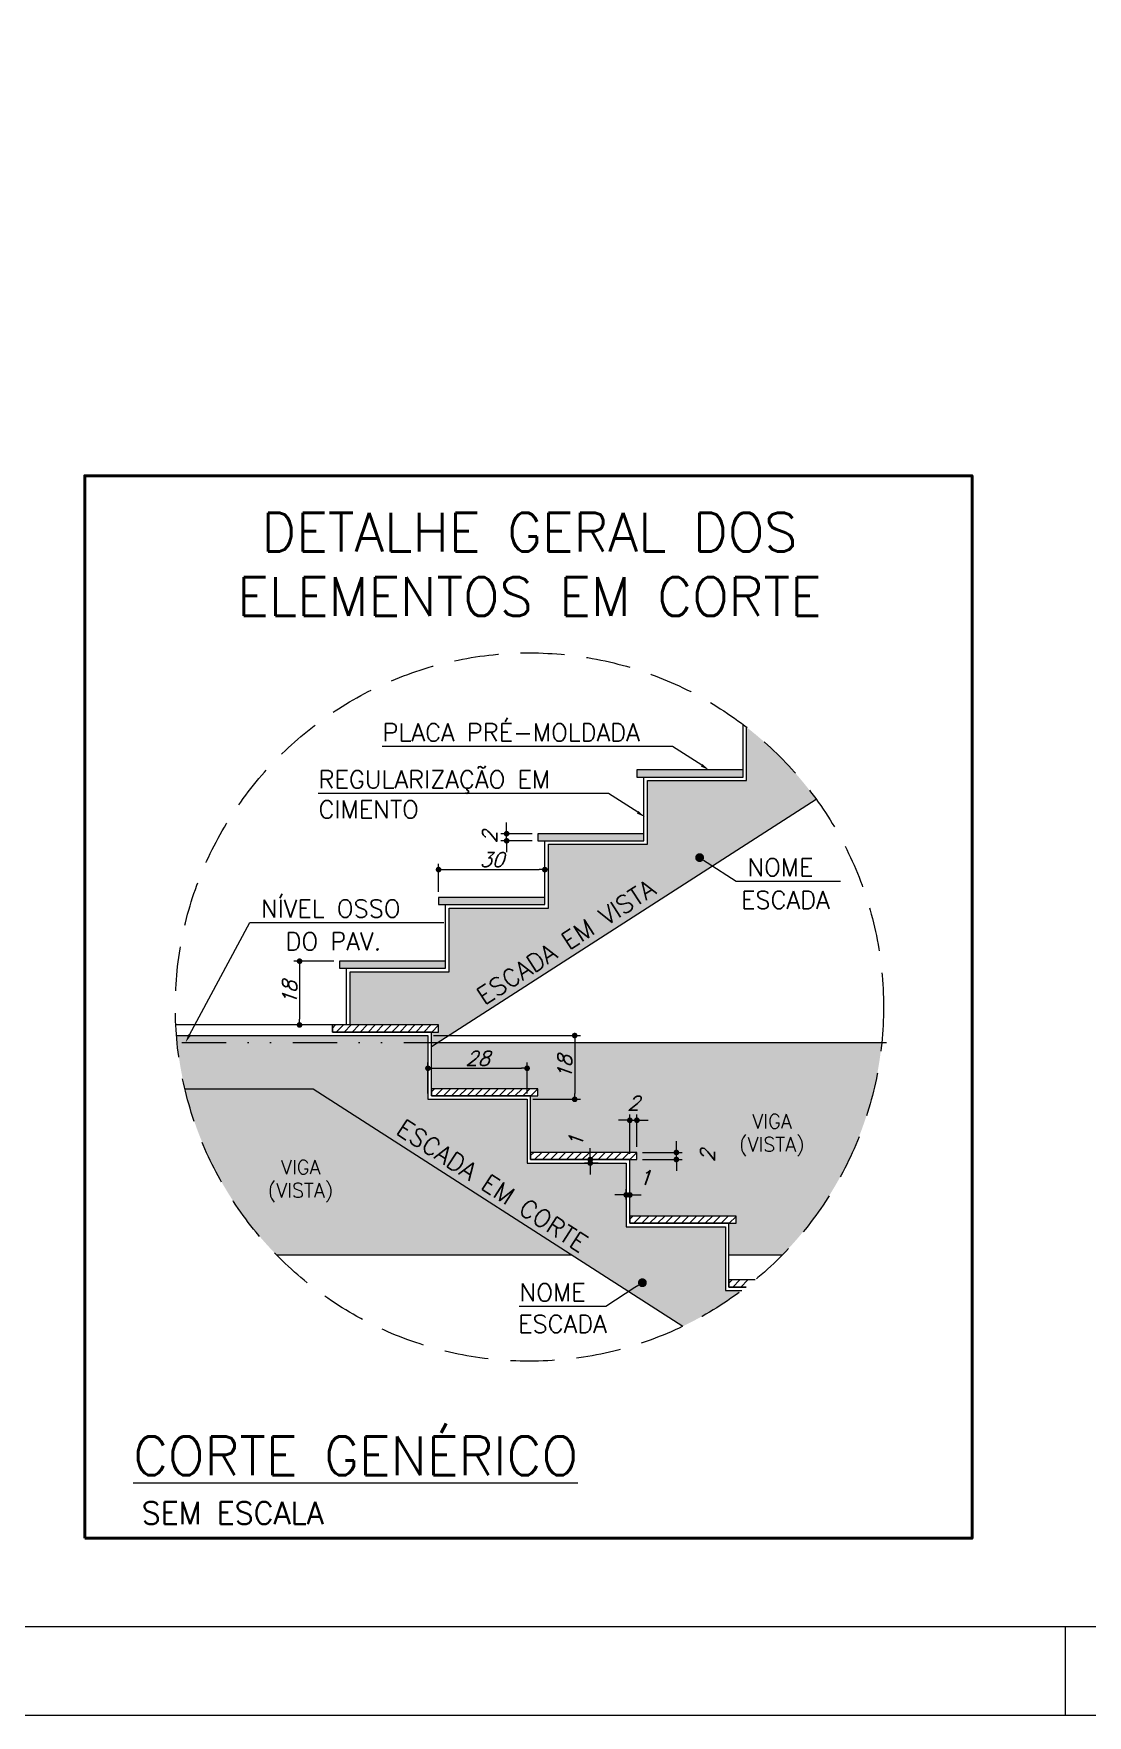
# Model space of a CAD drawing. Extents: x 0 to 6870, y 0 to 4205.
# Drawn here: x 5362 to 5958, y 0 to 950 of the extents above; entities that cross this region are included whole.
import ezdxf
from ezdxf import colors
from ezdxf.entities.mleader import LeaderData, LeaderLine
from ezdxf.math import Vec2, Vec3

# ---------------------------------------------------------------- set-up
doc = ezdxf.new("R2010")
doc.units = 0
doc.header["$LTSCALE"] = 50
doc.header["$MEASUREMENT"] = 0
doc.linetypes.add('DASHED', pattern=[0.75, 0.5, -0.25])
doc.linetypes.add('DIVIDE2', pattern=[0.625, 0.25, -0.125, 0, -0.125, 0, -0.125])
doc.layers.get('0').update_dxf_attribs({"linetype": 'CONTINUOUS'})
doc.layers.get('DEFPOINTS').update_dxf_attribs({"linetype": 'CONTINUOUS'})
for name, color, linetype in [('AR-TEXTO_REGUA 120_1-200', 4, 'CONTINUOUS'), ('F-AUX-RED', 1, 'CONTINUOUS'), ('F-BOCEL CORTE', 2, 'CONTINUOUS'), ('F-BOCEL VISTA', 253, 'CONTINUOUS'), ('F-COTAS', 106, 'CONTINUOUS'), ('F-EIXOS-DET', 1, 'CONTINUOUS'), ('F-ESC CORTE', 4, 'CONTINUOUS'), ('F-ESC NOME', 2, 'CONTINUOUS'), ('F-ESC SOLIDO CORTE', 71, 'CONTINUOUS'), ('F-ESC VISTA', 2, 'CONTINUOUS'), ('F-MARGEM', 1, 'CONTINUOUS'), ('F-REV_VISTA', 254, 'CONTINUOUS'), ('F-REVESTIMENTO', 1, 'CONTINUOUS'), ('F-TEXTO', 6, 'CONTINUOUS'), ('F-TEXTO-YELLOW', 2, 'CONTINUOUS'), ('F-VISTA', 2, 'CONTINUOUS'), ('F-VISTA SÓLIDO', 254, 'CONTINUOUS'), ('F-VISTA SÓLIDO ESCADA', 253, 'CONTINUOUS')]:
    doc.layers.add(name, color=color, linetype=linetype)
doc.layers.add('ARQ-DET', color=1, linetype='CONTINUOUS', lineweight=9)
doc.styles.add('CP-TEXT-INCL', font='romans.shx', dxfattribs={"oblique": 20})
doc.styles.add('MCP', font='romans.shx')
doc.styles.add('REGUA-120-esc1_200', font='simplex.shx', dxfattribs={"height": 0.6})
doc.styles.add('ROMANS', font='romans.shx')
doc.styles.get("Standard").update_dxf_attribs({"font": 'ROMANS.SHX'})
doc.dimstyles.new('CP-COTAS-50', dxfattribs={"dimscale": 0.64, "dimtxt": 12.5, "dimasz": 5, "dimexe": 5, "dimexo": 5, "dimgap": 2.5, "dimtad": 1, "dimdec": 1, "dimdsep": 46, "dimtxsty": 'CP-TEXT-INCL', "dimblk1": 'DOT', "dimblk2": 'DOT', "dimsah": 1, "dimcen": 9, "dimclrd": 256, "dimclre": 256, "dimclrt": 256, "dimadec": 0, "dimazin": 0, "dimtfac": 1, "dimtdec": 1, "dimtmove": 2, "dimatfit": 3, "dimldrblk": 'DOT', "dimfxl": 5, "dimtolj": 1, "dimarcsym": 0})

# ---------------------------------------------------------------- blocks, each defined once
blk = doc.blocks.new('A0-1L')
at = {"layer": 'F-MARGEM', "color": 2}
for p, q in [((118.9, 1), (118.9, 0)), ((118.9, 1), (118.9, 0)), ((137.4, 0), (0, 0))]:
    blk.add_line(p, q, dxfattribs=at)
blk.add_lwpolyline([(0, 84.1), (137.4, 84.1), (137.4, 0), (0, 0)], close=True, dxfattribs=at)
at = {"layer": 'F-MARGEM', "color": 7}
blk.add_lwpolyline([(2.5, 83.1), (136.4, 83.1), (136.4, 1), (2.5, 1)], close=True, dxfattribs=at)
blk = doc.blocks.new('_DOT')
at = {"color": 0, "linetype": 'ByBlock'}
blk.add_line((-0.5, 0), (-1, 0), dxfattribs=at)
at = {"color": 0, "linetype": 'ByBlock', "const_width": 0.5}
blk.add_lwpolyline([(-0.25, 0, 1), (0.25, 0, 1)], format="xyb", close=True, dxfattribs=at)
blk = doc.blocks.new('*D223')
at = {"layer": 'DEFPOINTS', "color": 0, "transparency": 16777216}
for p in [(5703.07, 317.89), (5703.07, 313.89), (5725.38, 317.89)]:
    blk.add_point(p, dxfattribs=at)
at = {"layer": 'F-COTAS', "lineweight": -2, "transparency": 16777216}
for p, q in [((5725.38, 321.09), (5725.38, 324.29)), ((5706.27, 317.89), (5728.58, 317.89)), ((5706.27, 313.89), (5728.58, 313.89)), ((5725.38, 313.89), (5725.38, 317.89)), ((5725.38, 310.69), (5725.38, 307.49))]:
    blk.add_line(p, q, dxfattribs=at)
at = {"layer": 'F-COTAS', "lineweight": -2, "transparency": 16777216, "xscale": 3.2, "yscale": 3.2, "zscale": 3.2}
for p, rotation in [((5725.38, 317.89), 270), ((5725.38, 313.89), 90)]:
    blk.add_blockref('_DOT', p, dxfattribs=dict(at, rotation=rotation))
at = {"layer": 'F-COTAS', "transparency": 16777216, "insert": (5742.98, 315.89), "char_height": 8, "attachment_point": 5, "rotation": 90, "style": 'CP-TEXT-INCL'}
blk.add_mtext('\\A1;2', dxfattribs=at)
blk = doc.blocks.new('*D224')
at = {"layer": 'DEFPOINTS', "color": 0, "transparency": 16777216}
for p in [(5703.07, 336.07), (5699.07, 313.89), (5703.07, 317.89)]:
    blk.add_point(p, dxfattribs=at)
at = {"layer": 'F-COTAS', "lineweight": -2, "transparency": 16777216}
for p, q in [((5695.87, 336.07), (5692.67, 336.07)), ((5699.07, 317.09), (5699.07, 339.27)), ((5699.07, 336.07), (5703.07, 336.07)), ((5703.07, 321.09), (5703.07, 339.27)), ((5706.27, 336.07), (5709.47, 336.07))]:
    blk.add_line(p, q, dxfattribs=at)
at = {"layer": 'F-COTAS', "lineweight": -2, "transparency": 16777216, "xscale": 3.2, "yscale": 3.2, "zscale": 3.2}
blk.add_blockref('_DOT', (5699.07, 336.07), dxfattribs=at)
at = {"layer": 'F-COTAS', "lineweight": -2, "transparency": 16777216, "xscale": 3.2, "yscale": 3.2, "zscale": 3.2, "rotation": 180}
blk.add_blockref('_DOT', (5703.07, 336.07), dxfattribs=at)
at = {"layer": 'F-COTAS', "transparency": 16777216, "insert": (5701.07, 345.67), "char_height": 8, "attachment_point": 5, "style": 'CP-TEXT-INCL'}
blk.add_mtext('\\A1;2', dxfattribs=at)
blk = doc.blocks.new('*D225')
at = {"layer": 'DEFPOINTS', "color": 0, "transparency": 16777216}
for p in [(5697.07, 288.06), (5699.07, 293.89), (5699.07, 288.06)]:
    blk.add_point(p, dxfattribs=at)
at = {"layer": 'F-COTAS', "lineweight": -2, "transparency": 16777216}
for p, q in [((5697.07, 291.26), (5697.07, 297.09)), ((5699.07, 291.26), (5699.07, 297.09)), ((5693.87, 293.89), (5690.67, 293.89)), ((5697.07, 293.89), (5699.07, 293.89)), ((5702.27, 293.89), (5705.47, 293.89))]:
    blk.add_line(p, q, dxfattribs=at)
at = {"layer": 'F-COTAS', "lineweight": -2, "transparency": 16777216, "xscale": 3.2, "yscale": 3.2, "zscale": 3.2}
blk.add_blockref('_DOT', (5697.07, 293.89), dxfattribs=at)
at = {"layer": 'F-COTAS', "lineweight": -2, "transparency": 16777216, "xscale": 3.2, "yscale": 3.2, "zscale": 3.2, "rotation": 180}
blk.add_blockref('_DOT', (5699.07, 293.89), dxfattribs=at)
at = {"layer": 'F-COTAS', "transparency": 16777216, "insert": (5707.38, 303.67), "char_height": 8, "attachment_point": 5, "style": 'CP-TEXT-INCL'}
blk.add_mtext('\\A1;1', dxfattribs=at)
blk = doc.blocks.new('*D226')
at = {"layer": 'DEFPOINTS', "color": 0, "transparency": 16777216}
for p in [(5676.73, 313.89), (5684.43, 313.89), (5684.43, 311.89)]:
    blk.add_point(p, dxfattribs=at)
at = {"layer": 'F-COTAS', "lineweight": -2, "transparency": 16777216}
for p, q in [((5681.23, 313.89), (5673.53, 313.89)), ((5676.73, 317.09), (5676.73, 320.29)), ((5676.73, 311.89), (5676.73, 313.89)), ((5681.23, 311.89), (5673.53, 311.89)), ((5676.73, 308.69), (5676.73, 305.49))]:
    blk.add_line(p, q, dxfattribs=at)
at = {"layer": 'F-COTAS', "lineweight": -2, "transparency": 16777216, "xscale": 3.2, "yscale": 3.2, "zscale": 3.2}
for p, rotation in [((5676.73, 313.89), 270), ((5676.73, 311.89), 90)]:
    blk.add_blockref('_DOT', p, dxfattribs=dict(at, rotation=rotation))
at = {"layer": 'F-COTAS', "transparency": 16777216, "insert": (5668.81, 324.05), "char_height": 8, "attachment_point": 5, "rotation": 90, "style": 'CP-TEXT-INCL'}
blk.add_mtext('\\A1;1', dxfattribs=at)
blk = doc.blocks.new('*D227')
at = {"layer": 'DEFPOINTS', "color": 0, "transparency": 16777216}
for p in [(5585.07, 383.89), (5641.07, 347.89), (5667.95, 347.89)]:
    blk.add_point(p, dxfattribs=at)
at = {"layer": 'F-COTAS', "lineweight": -2, "transparency": 16777216}
for p, q in [((5588.27, 383.89), (5671.15, 383.89)), ((5667.95, 380.69), (5667.95, 351.09)), ((5644.27, 347.89), (5671.15, 347.89))]:
    blk.add_line(p, q, dxfattribs=at)
at = {"layer": 'F-COTAS', "lineweight": -2, "transparency": 16777216, "xscale": 3.2, "yscale": 3.2, "zscale": 3.2}
for p, rotation in [((5667.95, 383.89), 90), ((5667.95, 347.89), 270)]:
    blk.add_blockref('_DOT', p, dxfattribs=dict(at, rotation=rotation))
at = {"layer": 'F-COTAS', "transparency": 16777216, "insert": (5662.35, 365.89), "char_height": 8, "attachment_point": 5, "rotation": 90, "style": 'CP-TEXT-INCL'}
blk.add_mtext('\\A1;18', dxfattribs=at)
blk = doc.blocks.new('*D228')
at = {"layer": 'DEFPOINTS', "color": 0, "transparency": 16777216}
for p in [(5641.07, 365.42), (5585.07, 347.89), (5641.07, 347.89)]:
    blk.add_point(p, dxfattribs=at)
at = {"layer": 'F-COTAS', "lineweight": -2, "transparency": 16777216}
for p, q in [((5585.07, 351.09), (5585.07, 368.62)), ((5588.27, 365.42), (5637.87, 365.42)), ((5641.07, 351.09), (5641.07, 368.62))]:
    blk.add_line(p, q, dxfattribs=at)
at = {"layer": 'F-COTAS', "lineweight": -2, "transparency": 16777216, "xscale": 3.2, "yscale": 3.2, "zscale": 3.2, "rotation": 180}
blk.add_blockref('_DOT', (5585.07, 365.42), dxfattribs=at)
at = {"layer": 'F-COTAS', "lineweight": -2, "transparency": 16777216, "xscale": 3.2, "yscale": 3.2, "zscale": 3.2}
blk.add_blockref('_DOT', (5641.07, 365.42), dxfattribs=at)
at = {"layer": 'F-COTAS', "transparency": 16777216, "insert": (5613.07, 371.02), "char_height": 8, "attachment_point": 5, "style": 'CP-TEXT-INCL'}
blk.add_mtext('\\A1;28', dxfattribs=at)
blk = doc.blocks.new('*D229')
at = {"layer": 'DEFPOINTS', "color": 0, "transparency": 16777216}
for p in [(5651.07, 477.62), (5651.07, 475.89), (5591.07, 461.89)]:
    blk.add_point(p, dxfattribs=at)
at = {"layer": 'F-COTAS', "lineweight": -2, "transparency": 16777216}
for p, q in [((5591.07, 465.09), (5591.07, 480.82)), ((5594.27, 477.62), (5647.87, 477.62)), ((5651.07, 479.09), (5651.07, 480.82))]:
    blk.add_line(p, q, dxfattribs=at)
at = {"layer": 'F-COTAS', "lineweight": -2, "transparency": 16777216, "xscale": 3.2, "yscale": 3.2, "zscale": 3.2, "rotation": 180}
blk.add_blockref('_DOT', (5591.07, 477.62), dxfattribs=at)
at = {"layer": 'F-COTAS', "lineweight": -2, "transparency": 16777216, "xscale": 3.2, "yscale": 3.2, "zscale": 3.2}
blk.add_blockref('_DOT', (5651.07, 477.62), dxfattribs=at)
at = {"layer": 'F-COTAS', "transparency": 16777216, "insert": (5621.07, 483.22), "char_height": 8, "attachment_point": 5, "style": 'CP-TEXT-INCL'}
blk.add_mtext('\\A1;30', dxfattribs=at)
blk = doc.blocks.new('*D222')
at = {"layer": 'DEFPOINTS', "color": 0, "transparency": 16777216}
for p in [(5629.51, 497.89), (5647.07, 497.89), (5647.07, 493.89)]:
    blk.add_point(p, dxfattribs=at)
at = {"layer": 'F-COTAS', "lineweight": -2, "transparency": 16777216}
for p, q in [((5629.51, 501.09), (5629.51, 504.29)), ((5643.87, 497.89), (5626.31, 497.89)), ((5643.87, 493.89), (5626.31, 493.89)), ((5629.51, 493.89), (5629.51, 497.89)), ((5629.51, 490.69), (5629.51, 487.49))]:
    blk.add_line(p, q, dxfattribs=at)
at = {"layer": 'F-COTAS', "lineweight": -2, "transparency": 16777216, "xscale": 3.2, "yscale": 3.2, "zscale": 3.2}
for p, rotation in [((5629.51, 497.89), 270), ((5629.51, 493.89), 90)]:
    blk.add_blockref('_DOT', p, dxfattribs=dict(at, rotation=rotation))
at = {"layer": 'F-COTAS', "transparency": 16777216, "insert": (5619.91, 495.89), "char_height": 8, "attachment_point": 5, "rotation": 90, "style": 'CP-TEXT-INCL'}
blk.add_mtext('\\A1;2', dxfattribs=at)
blk = doc.blocks.new('*D230')
at = {"layer": 'DEFPOINTS', "color": 0, "transparency": 16777216}
for p in [(5535.07, 425.89), (5512.54, 389.89), (5521.1, 389.89)]:
    blk.add_point(p, dxfattribs=at)
at = {"layer": 'F-COTAS', "lineweight": -2, "transparency": 16777216}
for p, q in [((5531.87, 425.89), (5509.34, 425.89)), ((5512.54, 422.69), (5512.54, 393.09)), ((5517.9, 389.89), (5509.34, 389.89))]:
    blk.add_line(p, q, dxfattribs=at)
at = {"layer": 'F-COTAS', "lineweight": -2, "transparency": 16777216, "xscale": 3.2, "yscale": 3.2, "zscale": 3.2}
for p, rotation in [((5512.54, 425.89), 90), ((5512.54, 389.89), 270)]:
    blk.add_blockref('_DOT', p, dxfattribs=dict(at, rotation=rotation))
at = {"layer": 'F-COTAS', "transparency": 16777216, "insert": (5506.94, 407.89), "char_height": 8, "attachment_point": 5, "rotation": 90, "style": 'CP-TEXT-INCL'}
blk.add_mtext('\\A1;18', dxfattribs=at)

msp = doc.modelspace()

# ---------------------------------------------------------------- hatches: boundary and pattern name
at = {"layer": 'F-BOCEL VISTA'}
h = msp.add_hatch(color=254, dxfattribs=at)
h.dxf.hatch_style = 1
h.paths.add_polyline_path([(5763.07, 529.89), (5763.07, 533.89), (5703.07, 533.89), (5703.07, 529.89)])
h = msp.add_hatch(color=254, dxfattribs=at)
h.dxf.hatch_style = 1
h.paths.add_polyline_path([(5707.07, 493.89), (5707.07, 497.89), (5647.07, 497.89), (5647.07, 493.89)])
h = msp.add_hatch(color=254, dxfattribs=at)
h.dxf.hatch_style = 1
h.paths.add_polyline_path([(5651.07, 457.89), (5651.07, 461.89), (5591.07, 461.89), (5591.07, 457.89)])
h = msp.add_hatch(color=254, dxfattribs=at)
h.dxf.hatch_style = 1
h.paths.add_polyline_path([(5595.07, 421.89), (5595.07, 425.89), (5535.07, 425.89), (5535.07, 421.89)])
at = {"layer": 'F-ESC SOLIDO CORTE'}
h = msp.add_hatch(color=256, dxfattribs=at)
h.dxf.hatch_style = 1
edge = h.paths.add_edge_path()
edge.add_arc((5642.4, 400), 200, 295.65562, 306.81713)
edge.add_line((5762.25, 239.89), (5753.07, 239.89))
edge.add_line((5753.07, 239.89), (5753.07, 275.89))
edge.add_line((5753.07, 275.89), (5697.07, 275.89))
edge.add_line((5697.07, 275.89), (5697.07, 311.89))
edge.add_line((5697.07, 311.89), (5641.07, 311.89))
edge.add_line((5641.07, 311.89), (5641.07, 347.89))
edge.add_line((5641.07, 347.89), (5585.07, 347.89))
edge.add_line((5585.07, 347.89), (5585.07, 383.89))
edge.add_line((5585.07, 383.89), (5443.05, 383.89))
edge.add_arc((5642.4, 400), 200, 184.62031, 193.32958)
edge.add_line((5447.79, 353.89), (5520.3, 353.89))
edge.add_line((5520.3, 353.89), (5728.99, 219.72))
at = {"layer": 'F-VISTA SÓLIDO'}
h = msp.add_hatch(color=256, dxfattribs=at)
h.dxf.hatch_style = 1
edge = h.paths.add_edge_path()
edge.add_arc((5642.4, 400), 200, 193.32958, 224.47132)
edge.add_line((5499.68, 259.89), (5666.51, 259.89))
edge.add_line((5666.51, 259.89), (5520.3, 353.89))
edge.add_line((5520.3, 353.89), (5447.79, 353.89))
edge = h.paths.add_edge_path()
edge.add_arc((5642.4, 400), 200, 315.52868, 354.22903)
edge.add_line((5841.38, 379.89), (5590.32, 379.89))
edge.add_line((5590.32, 379.89), (5587.07, 377.8))
edge.add_line((5587.07, 377.8), (5587.07, 353.89))
edge.add_line((5587.07, 353.89), (5647.07, 353.89))
edge.add_line((5647.07, 353.89), (5647.07, 349.89))
edge.add_line((5647.07, 349.89), (5643.07, 349.89))
edge.add_line((5643.07, 349.89), (5643.07, 317.89))
edge.add_line((5643.07, 317.89), (5703.07, 317.89))
edge.add_line((5703.07, 317.89), (5703.07, 313.89))
edge.add_line((5703.07, 313.89), (5699.07, 313.89))
edge.add_line((5699.07, 313.89), (5699.07, 281.89))
edge.add_line((5699.07, 281.89), (5759.07, 281.89))
edge.add_line((5759.07, 281.89), (5759.07, 277.89))
edge.add_line((5759.07, 277.89), (5755.07, 277.89))
edge.add_line((5755.07, 277.89), (5755.07, 259.89))
edge.add_line((5755.07, 259.89), (5785.12, 259.89))
at = {"layer": 'F-VISTA SÓLIDO ESCADA'}
h = msp.add_hatch(color=256, dxfattribs=at)
h.dxf.hatch_style = 1
edge = h.paths.add_edge_path()
edge.add_arc((5642.4, 400), 200, 35.95802, 52.16824)
edge.add_line((5765.07, 557.96), (5765.07, 527.89))
edge.add_line((5765.07, 527.89), (5709.07, 527.89))
edge.add_line((5709.07, 527.89), (5709.07, 491.89))
edge.add_line((5709.07, 491.89), (5653.07, 491.89))
edge.add_line((5653.07, 491.89), (5653.07, 455.89))
edge.add_line((5653.07, 455.89), (5597.07, 455.89))
edge.add_line((5597.07, 455.89), (5597.07, 419.89))
edge.add_line((5597.07, 419.89), (5541.07, 419.89))
edge.add_line((5541.07, 419.89), (5541.07, 389.89))
edge.add_line((5541.07, 389.89), (5591.07, 389.89))
edge.add_line((5591.07, 389.89), (5591.07, 385.89))
edge.add_line((5591.07, 385.89), (5587.07, 385.89))
edge.add_line((5587.07, 385.89), (5587.07, 377.8))
edge.add_line((5587.07, 377.8), (5804.29, 517.44))

# ---------------------------------------------------------------- linework, layer by layer
at = {"layer": 'ARQ-DET', "lineweight": 50}
msp.add_lwpolyline([(5391.19, 100), (5892.4, 100), (5892.4, 700), (5391.19, 700)], close=True, dxfattribs=at)
at = {"layer": 'F-AUX-RED', "linetype": 'DASHED'}
msp.add_circle((5642.4, 400), 200, dxfattribs=at)
at = {"layer": 'F-BOCEL CORTE', "color": 2, "linetype": 'Continuous'}
for p, q in [((5531.07, 388.15), (5532.81, 389.89)), ((5533.3, 385.89), (5537.3, 389.89)), ((5537.79, 385.89), (5541.79, 389.89)), ((5542.28, 385.89), (5546.28, 389.89)), ((5546.77, 385.89), (5550.77, 389.89)), ((5551.26, 385.89), (5555.26, 389.89)), ((5555.75, 385.89), (5559.75, 389.89)), ((5560.24, 385.89), (5564.24, 389.89)), ((5564.73, 385.89), (5568.73, 389.89)), ((5569.22, 385.89), (5573.22, 389.89)), ((5573.71, 385.89), (5577.71, 389.89)), ((5578.2, 385.89), (5582.2, 389.89)), ((5582.69, 385.89), (5586.69, 389.89)), ((5587.18, 385.89), (5591.07, 389.78)), ((5587.07, 352.15), (5588.81, 353.89)), ((5589.3, 349.89), (5593.3, 353.89)), ((5593.79, 349.89), (5597.79, 353.89)), ((5598.28, 349.89), (5602.28, 353.89)), ((5602.77, 349.89), (5606.77, 353.89)), ((5607.26, 349.89), (5611.26, 353.89)), ((5611.75, 349.89), (5615.75, 353.89)), ((5616.24, 349.89), (5620.24, 353.89)), ((5620.73, 349.89), (5624.73, 353.89)), ((5625.22, 349.89), (5629.22, 353.89)), ((5629.71, 349.89), (5633.71, 353.89)), ((5634.2, 349.89), (5638.2, 353.89)), ((5638.69, 349.89), (5642.69, 353.89)), ((5643.18, 349.89), (5647.07, 353.78)), ((5643.07, 316.15), (5644.81, 317.89)), ((5645.3, 313.89), (5649.3, 317.89)), ((5649.79, 313.89), (5653.79, 317.89)), ((5654.28, 313.89), (5658.28, 317.89)), ((5658.77, 313.89), (5662.77, 317.89)), ((5663.26, 313.89), (5667.26, 317.89)), ((5667.75, 313.89), (5671.75, 317.89)), ((5672.24, 313.89), (5676.24, 317.89)), ((5676.73, 313.89), (5680.73, 317.89)), ((5681.22, 313.89), (5685.22, 317.89)), ((5685.71, 313.89), (5689.71, 317.89)), ((5690.2, 313.89), (5694.2, 317.89)), ((5694.69, 313.89), (5698.69, 317.89)), ((5699.18, 313.89), (5703.07, 317.78)), ((5699.07, 280.15), (5700.81, 281.89)), ((5701.3, 277.89), (5705.3, 281.89)), ((5705.79, 277.89), (5709.79, 281.89)), ((5710.28, 277.89), (5714.28, 281.89)), ((5714.77, 277.89), (5718.77, 281.89)), ((5719.26, 277.89), (5723.26, 281.89)), ((5723.75, 277.89), (5727.75, 281.89)), ((5728.24, 277.89), (5732.24, 281.89)), ((5732.73, 277.89), (5736.73, 281.89)), ((5737.22, 277.89), (5741.22, 281.89)), ((5741.71, 277.89), (5745.71, 281.89)), ((5746.2, 277.89), (5750.2, 281.89)), ((5750.69, 277.89), (5754.69, 281.89)), ((5755.18, 277.89), (5759.07, 281.78)), ((5755.07, 244.15), (5756.81, 245.89)), ((5757.3, 241.89), (5761.3, 245.89)), ((5761.79, 241.89), (5765.79, 245.89))]:
    msp.add_line(p, q, dxfattribs=at)
at = {"layer": 'F-BOCEL CORTE', "color": 2}
for p, q in [((5531.07, 389.89), (5531.07, 385.89)), ((5591.07, 389.89), (5531.07, 389.89)), ((5591.07, 385.89), (5591.07, 389.89)), ((5531.07, 385.89), (5591.07, 385.89)), ((5587.07, 353.89), (5587.07, 349.89)), ((5647.07, 353.89), (5587.07, 353.89)), ((5647.07, 349.89), (5647.07, 353.89)), ((5587.07, 349.89), (5647.07, 349.89)), ((5643.07, 317.89), (5643.07, 313.89)), ((5703.07, 317.89), (5643.07, 317.89)), ((5643.07, 313.89), (5703.07, 313.89)), ((5703.07, 313.89), (5703.07, 317.89)), ((5699.07, 281.89), (5699.07, 277.89)), ((5759.07, 281.89), (5699.07, 281.89)), ((5699.07, 277.89), (5759.07, 277.89)), ((5759.07, 277.89), (5759.07, 281.89)), ((5755.07, 245.89), (5755.07, 241.89)), ((5769.87, 245.89), (5755.07, 245.89)), ((5755.07, 241.89), (5764.88, 241.89))]:
    msp.add_line(p, q, dxfattribs=at)
at = {"layer": 'F-BOCEL VISTA'}
for p, q in [((5703.07, 533.89), (5703.07, 529.89)), ((5763.07, 533.89), (5703.07, 533.89)), ((5763.07, 529.89), (5763.07, 533.89)), ((5703.07, 529.89), (5763.07, 529.89)), ((5647.07, 497.89), (5647.07, 493.89)), ((5707.07, 497.89), (5647.07, 497.89)), ((5647.07, 493.89), (5707.07, 493.89)), ((5707.07, 493.89), (5707.07, 497.89)), ((5591.07, 461.89), (5591.07, 457.89)), ((5651.07, 461.89), (5591.07, 461.89)), ((5591.07, 457.89), (5651.07, 457.89)), ((5651.07, 457.89), (5651.07, 461.89)), ((5535.07, 425.89), (5535.07, 421.89)), ((5595.07, 425.89), (5535.07, 425.89)), ((5535.07, 421.89), (5595.07, 421.89)), ((5595.07, 421.89), (5595.07, 425.89))]:
    msp.add_line(p, q, dxfattribs=at)
at = {"layer": 'F-EIXOS-DET', "color": 252, "linetype": 'DIVIDE2', "ltscale": 2}
msp.add_line((5446.01, 379.89), (5843.99, 379.89), dxfattribs=at)
at = {"layer": 'F-ESC CORTE'}
for p, q in [((5443.05, 383.89), (5585.07, 383.89)), ((5585.07, 383.89), (5585.07, 347.89)), ((5447.79, 353.89), (5520.3, 353.89)), ((5520.3, 353.89), (5728.99, 219.72)), ((5585.07, 347.89), (5641.07, 347.89)), ((5641.07, 347.89), (5641.07, 311.89)), ((5641.07, 311.89), (5697.07, 311.89)), ((5697.07, 311.89), (5697.07, 275.89)), ((5697.07, 275.89), (5753.07, 275.89)), ((5753.07, 275.89), (5753.07, 239.89)), ((5753.07, 239.89), (5762.25, 239.89))]:
    msp.add_line(p, q, dxfattribs=at)
at = {"layer": 'F-ESC VISTA'}
for p, q in [((5765.07, 527.89), (5765.07, 557.96)), ((5709.07, 491.89), (5709.07, 527.89)), ((5709.07, 527.89), (5765.07, 527.89)), ((5587.07, 377.8), (5804.29, 517.44)), ((5653.07, 455.89), (5653.07, 491.89)), ((5653.07, 491.89), (5709.07, 491.89)), ((5597.07, 419.89), (5597.07, 455.89)), ((5597.07, 455.89), (5653.07, 455.89)), ((5541.07, 389.89), (5541.07, 419.89)), ((5541.07, 419.89), (5597.07, 419.89))]:
    msp.add_line(p, q, dxfattribs=at)
at = {"layer": 'F-REV_VISTA'}
for p, q in [((5763.07, 529.89), (5763.07, 559.5)), ((5707.07, 493.89), (5707.07, 529.89)), ((5707.07, 529.89), (5763.07, 529.89)), ((5651.07, 457.89), (5651.07, 493.89)), ((5651.07, 493.89), (5707.07, 493.89)), ((5595.07, 421.89), (5595.07, 457.89)), ((5595.07, 457.89), (5651.07, 457.89)), ((5539.07, 389.89), (5539.07, 421.89)), ((5539.07, 421.89), (5595.07, 421.89))]:
    msp.add_line(p, q, dxfattribs=at)
at = {"layer": 'F-REVESTIMENTO'}
for p, q in [((5531.07, 389.89), (5442.65, 389.89)), ((5531.07, 385.89), (5531.07, 389.89)), ((5587.07, 385.89), (5531.07, 385.89)), ((5587.07, 349.89), (5587.07, 385.89)), ((5643.07, 349.89), (5587.07, 349.89)), ((5643.07, 313.89), (5643.07, 349.89)), ((5699.07, 313.89), (5643.07, 313.89)), ((5699.07, 277.89), (5699.07, 313.89)), ((5755.07, 277.89), (5699.07, 277.89)), ((5755.07, 241.89), (5755.07, 277.89)), ((5764.88, 241.89), (5755.07, 241.89))]:
    msp.add_line(p, q, dxfattribs=at)
at = {"layer": 'F-VISTA'}
for p, q in [((5590.32, 379.89), (5841.38, 379.89)), ((5666.51, 259.89), (5499.68, 259.89)), ((5785.12, 259.89), (5755.07, 259.89))]:
    msp.add_line(p, q, dxfattribs=at)

# ---------------------------------------------------------------- block references
at = {"layer": 'F-MARGEM', "xscale": 50, "yscale": 50, "zscale": 50}
msp.add_blockref('A0-1L', (0, 0), dxfattribs=at)

# ---------------------------------------------------------------- texts
at = {"layer": 'AR-TEXTO_REGUA 120_1-200', "color": 2, "style": 'REGUA-120-esc1_200'}
msp.add_text('SEM ESCALA', height=12.5, dxfattribs=at).set_placement((5423.4, 108.03))
at = {"layer": 'F-ESC NOME', "style": 'ROMANS'}
for s, p in [('PLACA PRÉ-MOLDADA', (5559.46, 550.07)), ('REGULARIZAÇÃO EM', (5523.32, 523.52)), ('CIMENTO', (5523.32, 506.59)), ('NOME', (5765.47, 473.94)), ('ESCADA', (5761.88, 455.46)), ('NÍVEL OSSO', (5490.76, 450.58)), ('DO PAV.', (5504.65, 432.1)), ('NOME', (5636.84, 233.86)), ('ESCADA', (5635.99, 216.04))]:
    msp.add_text(s, height=10, dxfattribs=at).set_placement(p)
for s, rotation, p in [('ESCADA EM VISTA', 33, (5616.92, 400.83)), ('ESCADA EM CORTE', 327, (5566.45, 328.87))]:
    msp.add_text(s, height=10, rotation=rotation, dxfattribs=at).set_placement(p)
at = {"layer": 'F-TEXTO', "style": 'ROMANS'}
msp.add_text('%%UCORTE GENÉRICO', height=21.875, dxfattribs=at).set_placement((5418.56, 135.64))
at = {"layer": 'F-TEXTO', "insert": (5642.4, 620.83), "char_height": 21.875, "attachment_point": 8, "style": 'ROMANS'}
msp.add_mtext_dynamic_manual_height_columns('DETALHE GERAL DOS ELEMENTOS EM CORTE', width=501.211, gutter_width=12.5, heights=[79.17], dxfattribs=at)
at = {"layer": 'F-TEXTO-YELLOW', "style": 'MCP'}
for s, p in [('VIGA', (5768.26, 331.49)), ('(VISTA)', (5760.71, 318.46)), ('VIGA', (5502.06, 305.55)), ('(VISTA)', (5494.51, 292.52))]:
    msp.add_text(s, height=8, dxfattribs=at).set_placement(p)

# ---------------------------------------------------------------- dimensions: what is measured, and where the dimension line sits
at = {"layer": 'F-COTAS'}
for base, p1, p2, picture, middle in [((5629.51, 497.89), (5647.07, 493.89), (5647.07, 497.89), '*D222', (5619.91, 495.89)), ((5512.54, 389.89), (5535.07, 425.89), (5521.1, 389.89), '*D230', (5506.94, 407.89)), ((5667.95, 347.89), (5585.07, 383.89), (5641.07, 347.89), '*D227', (5662.35, 365.89)), ((5725.38, 317.89), (5703.07, 313.89), (5703.07, 317.89), '*D223', (5742.98, 315.89))]:
    dim = msp.add_linear_dim(base=base, p1=p1, p2=p2, angle=90, dimstyle='CP-COTAS-50', override={"dimlfac": 0.5}, dxfattribs=at)
    dim.commit()
    dim.dimension.update_dxf_attribs({"geometry": picture, "text_midpoint": middle})
for base, p1, p2, picture, middle in [((5651.07, 477.62), (5591.07, 461.89), (5651.07, 475.89), '*D229', (5621.07, 483.22)), ((5641.07, 365.42), (5585.07, 347.89), (5641.07, 347.89), '*D228', (5613.07, 371.02)), ((5703.07, 336.07), (5699.07, 313.89), (5703.07, 317.89), '*D224', (5701.07, 345.67))]:
    dim = msp.add_linear_dim(base=base, p1=p1, p2=p2, dimstyle='CP-COTAS-50', override={"dimlfac": 0.5}, dxfattribs=at)
    dim.commit()
    dim.dimension.update_dxf_attribs({"geometry": picture, "text_midpoint": middle})
dim = msp.add_linear_dim(base=(5676.73, 313.89), p1=(5684.43, 311.89), p2=(5684.43, 313.89), angle=90, dimstyle='CP-COTAS-50', override={"dimlfac": 0.5}, dxfattribs=at)
dim.commit()
dim.dimension.update_dxf_attribs({"geometry": '*D226', "text_midpoint": (5668.81, 324.05), "dimtype": 160})
dim = msp.add_linear_dim(base=(5699.07, 293.89), p1=(5697.07, 288.06), p2=(5699.07, 288.06), dimstyle='CP-COTAS-50', override={"dimlfac": 0.5}, dxfattribs=at)
dim.commit()
dim.dimension.update_dxf_attribs({"geometry": '*D225', "text_midpoint": (5707.38, 303.67), "dimtype": 160})

# ---------------------------------------------------------------- leaders
at = {"layer": 'F-AUX-RED'}
ml = msp.add_multileader_mtext('Standard', dxfattribs=at)
ml.set_content('', color=256)
ml.set_leader_properties()
ml.build(insert=Vec2(0, 0))
ml.multileader.update_dxf_attribs({"text_right_attachment_type": 6, "dogleg_length": 0.36, "arrow_head_size": 5})
ctx = ml.context
ctx.base_point, ctx.char_height, ctx.arrow_head_size, ctx.landing_gap_size, ctx.plane_origin = Vec3(5559.14, 547.25), 0.18, 5, 0.09, Vec3(5743.87, 529.16)
ctx.right_attachment, ctx.text_align_type = 6, 2
notes = []
notes.append((ctx, [(0, (1, 1, 0), (5723.23, 547.16), (-1, 0), 163.91, [(0, [(5743.87, 533.79)], 0, [])])]))
ctx.mtext.insert, ctx.mtext.alignment, ctx.mtext.flow_direction = Vec3(5559.23, 547.34), 3, 5
ml = msp.add_multileader_mtext('Standard', dxfattribs=at)
ml.set_content('', color=256)
ml.set_leader_properties()
ml.build(insert=Vec2(0, 0))
ml.multileader.update_dxf_attribs({"text_right_attachment_type": 6, "dogleg_length": 0.36, "arrow_head_size": 5})
ctx = ml.context
ctx.base_point, ctx.char_height, ctx.arrow_head_size, ctx.landing_gap_size, ctx.plane_origin = Vec3(5522.99, 520.7), 0.18, 5, 0.09, Vec3(5707.73, 502.61)
ctx.right_attachment, ctx.text_align_type = 6, 2
notes.append((ctx, [(0, (1, 1, 0), (5687.08, 520.61), (-1, 0), 163.91, [(0, [(5707.73, 507.24)], 0, [])])]))
ctx.mtext.insert, ctx.mtext.alignment, ctx.mtext.flow_direction = Vec3(5523.08, 520.79), 3, 5
ml = msp.add_multileader_mtext('Standard', dxfattribs=at)
ml.set_content('', color=256)
ml.set_leader_properties()
ml.set_arrow_properties(name='DOT')
ml.build(insert=Vec2(0, 0))
ml.multileader.update_dxf_attribs({"text_right_attachment_type": 6, "dogleg_length": 0.36, "arrow_head_size": 5})
ctx = ml.context
ctx.base_point, ctx.char_height, ctx.arrow_head_size, ctx.landing_gap_size, ctx.plane_origin = Vec3(5817.99, 471.03), 0.18, 5, 0.09, Vec3(5738.51, 489.03)
ctx.right_attachment = 6
notes.append((ctx, [(0, (1, 1, 0), (5759.15, 471.03), (1, 0), 58.84, [(0, [(5738.51, 484.39)], 0, [])])]))
ctx.mtext.insert, ctx.mtext.flow_direction = Vec3(5818.08, 471.12), 5
ml = msp.add_multileader_mtext('Standard', dxfattribs=at)
ml.set_content('', color=256)
ml.set_leader_properties()
ml.build(insert=Vec2(0, 0))
ml.multileader.update_dxf_attribs({"text_right_attachment_type": 6, "dogleg_length": 0.36, "arrow_head_size": 5})
ctx = ml.context
ctx.base_point, ctx.char_height, ctx.arrow_head_size, ctx.landing_gap_size, ctx.plane_origin = Vec3(5594.05, 447.67), 0.18, 5, 0.09, Vec3(5440.26, 477.48)
ctx.right_attachment = 6
notes.append((ctx, [(0, (1, 1, 0), (5484.45, 447.67), (1, 0), 109.6, [(0, [(5448.1, 379.89)], 0, [])])]))
ctx.mtext.insert, ctx.mtext.flow_direction = Vec3(5594.14, 447.76), 5
ml = msp.add_multileader_mtext('Standard', dxfattribs=at)
ml.set_content('', color=256)
ml.set_leader_properties()
ml.set_arrow_properties(name='DOT')
ml.build(insert=Vec2(0, 0))
ml.multileader.update_dxf_attribs({"text_right_attachment_type": 6, "dogleg_length": 0.36, "arrow_head_size": 5})
ctx = ml.context
ctx.base_point, ctx.char_height, ctx.arrow_head_size, ctx.landing_gap_size, ctx.plane_origin = Vec3(5636.52, 231.04), 0.18, 5, 0.09, Vec3(5706.18, 248.95)
ctx.right_attachment, ctx.text_align_type = 6, 2
notes.append((ctx, [(0, (1, 1, 0), (5685.54, 230.95), (-1, 0), 48.84, [(0, [(5706.18, 244.31)], 0, [])])]))
ctx.mtext.insert, ctx.mtext.alignment, ctx.mtext.flow_direction = Vec3(5636.61, 231.13), 3, 5
for ctx, leaders in notes:
    for number, flags, end, landing, length, lines in leaders:
        leader = LeaderData()
        leader.index, (leader.has_last_leader_line, leader.has_dogleg_vector, leader.attachment_direction) = number, flags
        leader.last_leader_point, leader.dogleg_vector, leader.dogleg_length = Vec3(end), Vec3(landing), length
        for number, points, colour, breaks in lines:
            line = LeaderLine()
            line.index, line.vertices, line.color, line.breaks = number, Vec3.list(points), colors.encode_raw_color(colour), breaks
            leader.lines.append(line)
        ctx.leaders.append(leader)

doc.saveas('drawing.dxf')
